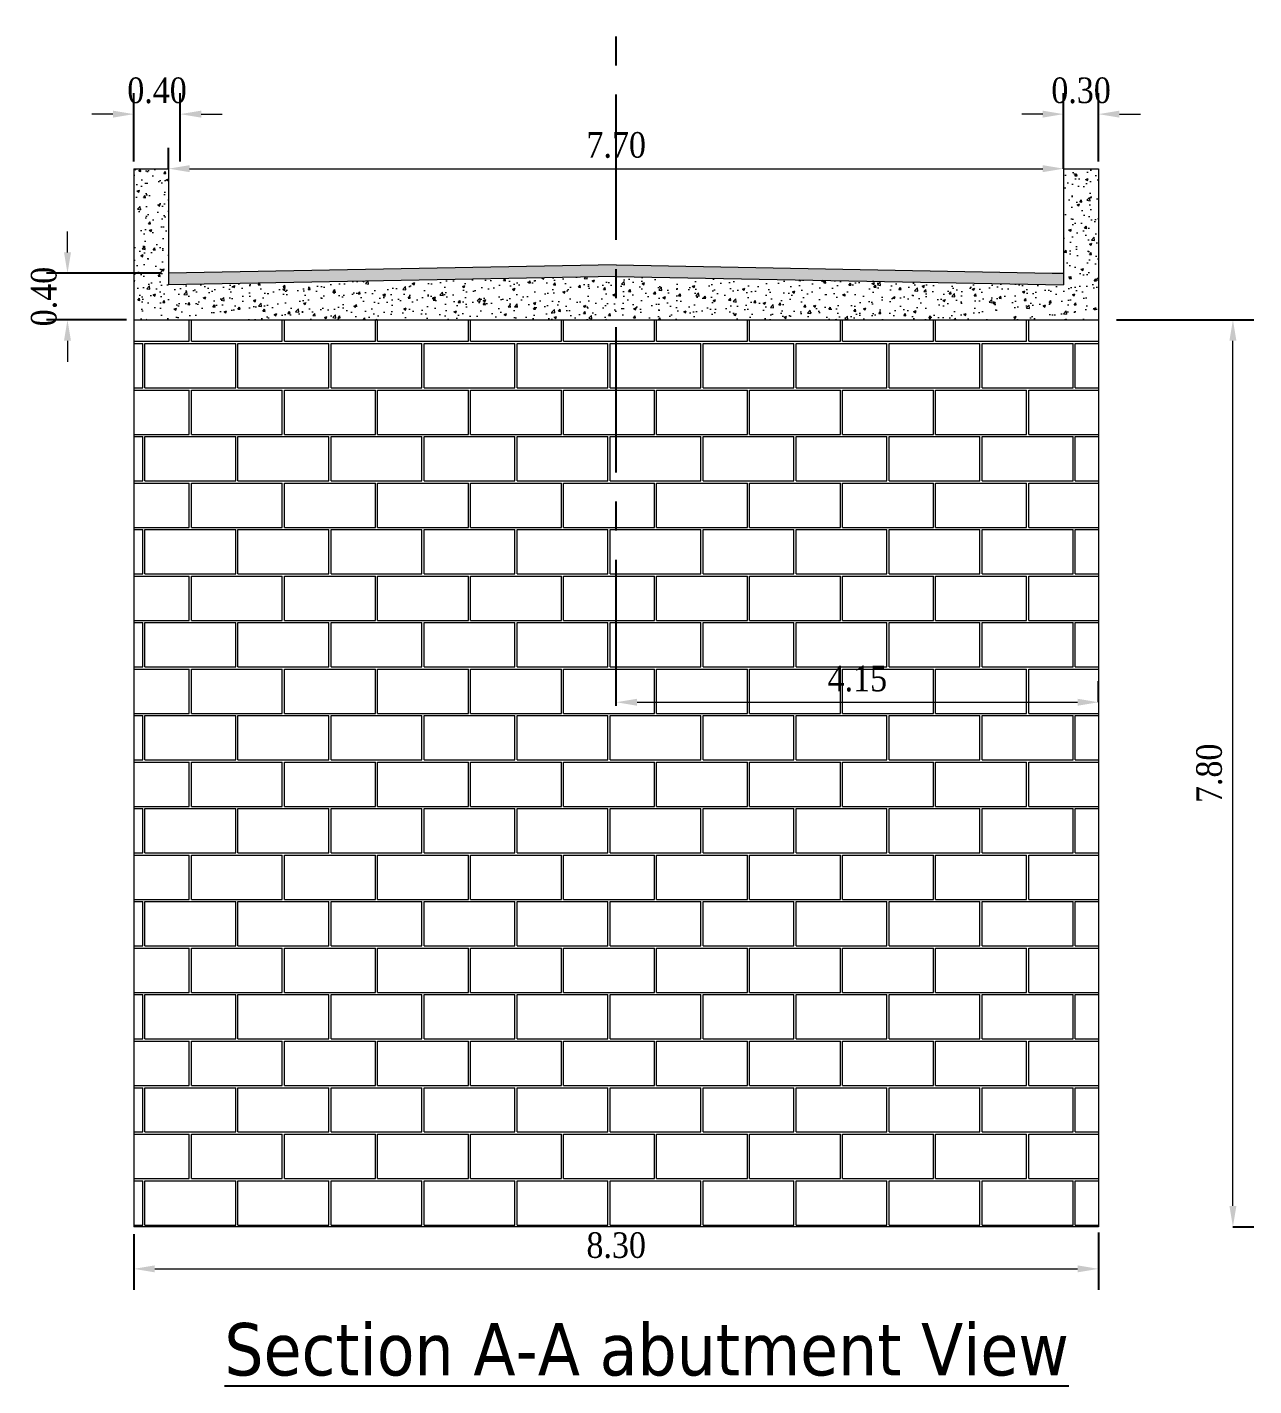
# Model space of a CAD drawing. Header units: inches. Extents: x 6 to 323, y 9 to 93.
# Drawn here: x 53.39 to 63.94, y 17.44 to 29.12 of the extents above; entities that cross this region are included whole.
import ezdxf

# ---------------------------------------------------------------- set-up
doc = ezdxf.new("R2010")
doc.units = ezdxf.units.IN
doc.header["$MEASUREMENT"] = 0
doc.linetypes.add('CENTER', pattern=[2, 1.25, -0.25, 0.25, -0.25])
doc.layers.add('center line', color=251, linetype='CENTER')
doc.layers.add('TEXT2', color=7, linetype='Continuous')
doc.layers.add('dima', color=7, linetype='Continuous', lineweight=0)
doc.layers.add('wall', color=4, linetype='Continuous', lineweight=13)
doc.styles.get("Standard").update_dxf_attribs({"font": 'GARA.TTF'})
doc.styles.add('style1', font='txt.shx', dxfattribs={"height": 0.15})
doc.dimstyles.new('Standard$0', dxfattribs={"dimtxt": 1.2, "dimasz": 0.5, "dimexe": 0.28, "dimexo": 0.1625, "dimgap": 0.09, "dimtad": 0, "dimzin": 0, "dimdsep": 46, "dimtxsty": 'style1', "dimblk": 'OPEN30', "dimcen": 0.09, "dimclrd": 1, "dimclre": 5, "dimclrt": 7, "dimadec": 0, "dimazin": 0, "dimtfac": 1, "dimtofl": 0, "dimtmove": 0, "dimatfit": 3, "dimfxl": 0.18, "dimfxlon": 1, "dimtolj": 1, "dimtzin": 0, "dimarcsym": 0})
pattern_1 = [(50, (0, 0), (0.21517805, -0.01882564), [0.0225, -0.2475]), (355, (0, 0), (-0.0416254, 0.22565764), [0.018, -0.198]), (100.4514, (0.01793, -0.00157), (0.1735528, 0.20683186), [0.01912206, -0.2103426]), (46.1842, (0, 0.06), (0.3201723, -0.0496557), [0.03375, -0.37125]), (96.6356, (0.02668, 0.05586), (0.2803988, 0.2922354), [0.0286831, -0.3155139]), (351.1842, (0, 0.06), (0.2803986, 0.2922356), [0.027, -0.297]), (21, (0.03, 0.045), (0.1790721, -0.12078567), [0.0225, -0.2475]), (326, (0.03, 0.045), (0.0729946, 0.217545), [0.018, -0.198]), (71.4514, (0.04492, 0.03493), (0.2520668, 0.09675915), [0.01912206, -0.2103426]), (37.5, (0, 0), (0.00364796, 0.09986816), [0, -0.1956, 0, -0.201, 0, -0.19875]), (7.5, (0, 0), (0.07892086, 0.11832351), [0, -0.1146, 0, -0.1911, 0, -0.07575]), (327.5, (-0.0669, 0), (0.16014673, -0.00676646), [0, -0.075, 0, -0.234, 0, -0.3105]), (317.5, (-0.0969, 0), (0.17495585, 0.0300315), [0, -0.0975, 0, -0.1554, 0, -0.2205])]

# ---------------------------------------------------------------- blocks, each defined once
blk = doc.blocks.new('*D21')
at = {"layer": 'Defpoints', "color": 0}
for p in [(58.453, 26.604), (63.757, 26.604), (63.757, 18.804)]:
    blk.add_point(p, dxfattribs=at)
at = {"layer": 'dima', "color": 21, "lineweight": -2}
for p, q in [((62.757, 26.604), (63.937, 26.604)), ((63.757, 18.804), (63.937, 18.804))]:
    blk.add_line(p, q, dxfattribs=at)
at = {"layer": 'dima', "color": 253}
blk.add_line((63.757, 18.984), (63.757, 26.424), dxfattribs=at)
for points in [[(63.727, 26.424), (63.787, 26.424), (63.757, 26.604)], [(63.727, 18.984), (63.787, 18.984), (63.757, 18.804)]]:
    blk.add_solid(points, dxfattribs=at)
at = {"layer": 'dima', "insert": (63.554, 22.704), "char_height": 0.22, "attachment_point": 5, "rotation": 90}
blk.add_mtext('\\A1;7.80', dxfattribs=at)
blk = doc.blocks.new('*D22')
at = {"layer": 'Defpoints', "color": 0}
for p in [(53.734, 27.004), (54.604, 27.004), (54.304, 26.604)]:
    blk.add_point(p, dxfattribs=at)
at = {"layer": 'dima', "color": 253}
for p, q in [((53.734, 27.184), (53.734, 27.364)), ((53.734, 26.424), (53.734, 26.244))]:
    blk.add_line(p, q, dxfattribs=at)
at = {"layer": 'dima', "color": 21, "lineweight": -2}
for p, q in [((54.542, 27.004), (53.554, 27.004)), ((54.242, 26.604), (53.554, 26.604))]:
    blk.add_line(p, q, dxfattribs=at)
at = {"layer": 'dima', "color": 253}
for points in [[(53.704, 27.184), (53.764, 27.184), (53.734, 27.004)], [(53.704, 26.424), (53.764, 26.424), (53.734, 26.604)]]:
    blk.add_solid(points, dxfattribs=at)
at = {"layer": 'dima', "insert": (53.532, 26.804), "char_height": 0.22, "attachment_point": 5, "rotation": 90}
blk.add_mtext('\\A1;0.40', dxfattribs=at)
blk = doc.blocks.new('*D23')
at = {"layer": 'Defpoints', "color": 0}
for p in [(54.704, 28.373), (54.304, 27.904), (54.704, 27.904)]:
    blk.add_point(p, dxfattribs=at)
at = {"layer": 'dima', "color": 21, "lineweight": -2}
for p, q in [((54.304, 27.966), (54.304, 28.553)), ((54.704, 27.966), (54.704, 28.553))]:
    blk.add_line(p, q, dxfattribs=at)
at = {"layer": 'dima', "color": 253}
for p, q in [((54.124, 28.373), (53.944, 28.373)), ((54.884, 28.373), (55.064, 28.373))]:
    blk.add_line(p, q, dxfattribs=at)
for points in [[(54.124, 28.403), (54.124, 28.343), (54.304, 28.373)], [(54.884, 28.403), (54.884, 28.343), (54.704, 28.373)]]:
    blk.add_solid(points, dxfattribs=at)
at = {"layer": 'dima', "insert": (54.504, 28.576), "char_height": 0.22, "attachment_point": 5}
blk.add_mtext('\\A1;0.40', dxfattribs=at)
blk = doc.blocks.new('*D16')
at = {"layer": 'Defpoints', "color": 0}
for p in [(54.604, 27.904), (62.301, 27.904), (62.301, 27.904)]:
    blk.add_point(p, dxfattribs=at)
at = {"layer": 'dima', "color": 21, "lineweight": -2}
for p, q in [((54.604, 27.904), (54.604, 28.084)), ((62.301, 27.904), (62.301, 28.084))]:
    blk.add_line(p, q, dxfattribs=at)
at = {"layer": 'dima', "color": 253}
blk.add_line((54.784, 27.904), (62.121, 27.904), dxfattribs=at)
for points in [[(54.784, 27.934), (54.784, 27.874), (54.604, 27.904)], [(62.121, 27.934), (62.121, 27.874), (62.301, 27.904)]]:
    blk.add_solid(points, dxfattribs=at)
at = {"layer": 'dima', "insert": (58.453, 28.106), "char_height": 0.22, "attachment_point": 5}
blk.add_mtext('\\A1;7.70', dxfattribs=at)
blk = doc.blocks.new('*D24')
at = {"layer": 'Defpoints', "color": 0}
for p in [(62.601, 28.373), (62.301, 27.904), (62.601, 27.904)]:
    blk.add_point(p, dxfattribs=at)
at = {"layer": 'dima', "color": 21, "lineweight": -2}
for p, q in [((62.301, 27.966), (62.301, 28.553)), ((62.601, 27.966), (62.601, 28.553))]:
    blk.add_line(p, q, dxfattribs=at)
at = {"layer": 'dima', "color": 253}
for p, q in [((62.121, 28.373), (61.941, 28.373)), ((62.781, 28.373), (62.961, 28.373))]:
    blk.add_line(p, q, dxfattribs=at)
for points in [[(62.121, 28.403), (62.121, 28.343), (62.301, 28.373)], [(62.781, 28.403), (62.781, 28.343), (62.601, 28.373)]]:
    blk.add_solid(points, dxfattribs=at)
at = {"layer": 'dima', "insert": (62.451, 28.576), "char_height": 0.22, "attachment_point": 5}
blk.add_mtext('\\A1;0.30', dxfattribs=at)
blk = doc.blocks.new('*D30')
at = {"layer": 'Defpoints', "color": 0}
for p in [(62.601, 23.315), (62.601, 23.315), (58.453, 23.221)]:
    blk.add_point(p, dxfattribs=at)
at = {"layer": 'dima', "color": 21, "lineweight": -2}
for p, q in [((58.453, 23.284), (58.453, 23.495)), ((62.601, 23.315), (62.601, 23.495))]:
    blk.add_line(p, q, dxfattribs=at)
at = {"layer": 'dima', "color": 253}
blk.add_line((58.633, 23.315), (62.421, 23.315), dxfattribs=at)
for points in [[(58.633, 23.345), (58.633, 23.285), (58.453, 23.315)], [(62.421, 23.345), (62.421, 23.285), (62.601, 23.315)]]:
    blk.add_solid(points, dxfattribs=at)
at = {"layer": 'dima', "insert": (60.527, 23.517), "char_height": 0.22, "attachment_point": 5}
blk.add_mtext('\\A1;4.15', dxfattribs=at)
blk = doc.blocks.new('*D59')
at = {"layer": 'Defpoints', "color": 0}
for p in [(62.601, 18.819), (54.304, 18.804), (62.601, 18.442)]:
    blk.add_point(p, dxfattribs=at)
at = {"layer": 'dima', "color": 21, "lineweight": -2}
for p, q in [((54.304, 18.741), (54.304, 18.262)), ((62.601, 18.756), (62.601, 18.262))]:
    blk.add_line(p, q, dxfattribs=at)
at = {"layer": 'dima', "color": 253}
blk.add_line((54.484, 18.442), (62.421, 18.442), dxfattribs=at)
for points in [[(54.484, 18.472), (54.484, 18.412), (54.304, 18.442)], [(62.421, 18.472), (62.421, 18.412), (62.601, 18.442)]]:
    blk.add_solid(points, dxfattribs=at)
at = {"layer": 'dima', "insert": (58.453, 18.644), "char_height": 0.22, "attachment_point": 5}
blk.add_mtext('\\A1;8.30', dxfattribs=at)

msp = doc.modelspace()

# ---------------------------------------------------------------- hatches: boundary and pattern name
at = {"layer": 'dima'}
h = msp.add_hatch(dxfattribs=at)
h.set_pattern_fill('AR-CONC', scale=0.03, style=0)
h.set_pattern_definition(pattern_1)
h.paths.add_polyline_path([(54.604, 27.904), (54.304, 27.904), (54.304, 26.604), (58.453, 26.604), (58.453, 26.978), (54.604, 26.904)])
h = msp.add_hatch(dxfattribs=at)
h.set_pattern_fill('AR-CONC', scale=0.03, style=0)
h.set_pattern_definition(pattern_1)
h.paths.add_polyline_path([(62.601, 26.604), (62.601, 27.904), (62.301, 27.904), (62.301, 26.904), (58.453, 26.978), (58.453, 26.604)])
h = msp.add_hatch(color=1, dxfattribs=at)
h.set_gradient(color1=(0, 0, 255), one_color=1, tint=1)
h.paths.add_polyline_path([(58.453, 26.978), (58.453, 27.078), (54.604, 27.004), (54.604, 26.904)])
h = msp.add_hatch(color=1, dxfattribs=at)
h.set_gradient(color1=(0, 0, 255), one_color=1, tint=1)
h.paths.add_polyline_path([(62.301, 27.004), (62.201, 27.004), (58.453, 27.078), (58.453, 26.978), (62.301, 26.904)])
h = msp.add_hatch(dxfattribs=at)
h.set_pattern_fill('AR-B816C', scale=0.05, angle=-1e-14, style=0)
h.paths.add_polyline_path([(62.601, 18.804), (62.601, 26.604), (54.304, 26.604), (54.304, 18.804)])
h.paths.add_polyline_path([(60.212, 23.685), (60.842, 23.685), (60.842, 23.35), (60.212, 23.35)], flags=24)

# ---------------------------------------------------------------- linework, layer by layer
at = {"layer": 'center line'}
msp.add_line((58.453, 23.291), (58.453, 29.121), dxfattribs=at)
at = {"layer": 'wall'}
for p, q in [((54.304, 27.904), (54.304, 18.804)), ((54.304, 27.904), (54.604, 27.904)), ((54.604, 27.904), (54.604, 26.904)), ((62.301, 27.904), (62.301, 26.904)), ((62.301, 27.904), (62.601, 27.904)), ((62.601, 27.904), (62.601, 18.804)), ((58.453, 27.078), (54.604, 27.004)), ((54.604, 27.004), (54.604, 27.004)), ((58.453, 27.078), (62.201, 27.004)), ((62.201, 27.004), (62.301, 27.004)), ((58.453, 26.978), (54.604, 26.904)), ((58.453, 26.978), (62.301, 26.904)), ((54.304, 26.604), (62.601, 26.604)), ((62.601, 18.804), (54.304, 18.804))]:
    msp.add_line(p, q, dxfattribs=at)

# ---------------------------------------------------------------- texts
at = {"layer": 'TEXT2', "insert": (55.083, 17.976), "char_height": 0.45, "width": 9.54985, "attachment_point": 1}
msp.add_mtext('{\\fTahoma|b0|i0|c0|p34;\\LSection A-A abutment View}', dxfattribs=at)

# ---------------------------------------------------------------- dimensions: what is measured, and where the dimension line sits
at = {"layer": 'dima'}
for base, p1, p2, picture, middle in [((54.704, 28.373), (54.304, 27.904), (54.704, 27.904), '*D23', (54.504, 28.576)), ((62.601, 28.373), (62.301, 27.904), (62.601, 27.904), '*D24', (62.451, 28.576)), ((62.301, 27.904), (54.604, 27.904), (62.301, 27.904), '*D16', (58.453, 28.106)), ((62.601, 23.315), (58.453, 23.221), (62.601, 23.315), '*D30', (60.527, 23.517)), ((62.601, 18.442), (54.304, 18.804), (62.601, 18.819), '*D59', (58.453, 18.644))]:
    dim = msp.add_linear_dim(base=base, p1=p1, p2=p2, dimstyle='Standard$0', override={"dimtxt": 0.22, "dimasz": 0.18, "dimexe": 0.18, "dimexo": 0.0625, "dimtad": 1, "dimtxsty": 'Standard', "dimclrd": 253, "dimclre": 21, "dimclrt": 256, "dimtix": 1, "dimtmove": 1, "dimfxl": 1, "dimlwd": 65535}, dxfattribs=at)
    dim.commit()
    dim.dimension.update_dxf_attribs({"geometry": picture, "text_midpoint": middle})
for base, p1, p2, picture, middle in [((53.734, 27.004), (54.304, 26.604), (54.604, 27.004), '*D22', (53.532, 26.804)), ((63.757, 26.604), (63.757, 18.804), (58.453, 26.604), '*D21', (63.554, 22.704))]:
    dim = msp.add_linear_dim(base=base, p1=p1, p2=p2, angle=90, dimstyle='Standard$0', override={"dimtxt": 0.22, "dimasz": 0.18, "dimexe": 0.18, "dimexo": 0.0625, "dimtad": 1, "dimtxsty": 'Standard', "dimclrd": 253, "dimclre": 21, "dimclrt": 256, "dimtix": 1, "dimtmove": 1, "dimfxl": 1, "dimlwd": 65535}, dxfattribs=at)
    dim.commit()
    dim.dimension.update_dxf_attribs({"geometry": picture, "text_midpoint": middle})

doc.saveas('drawing.dxf')
